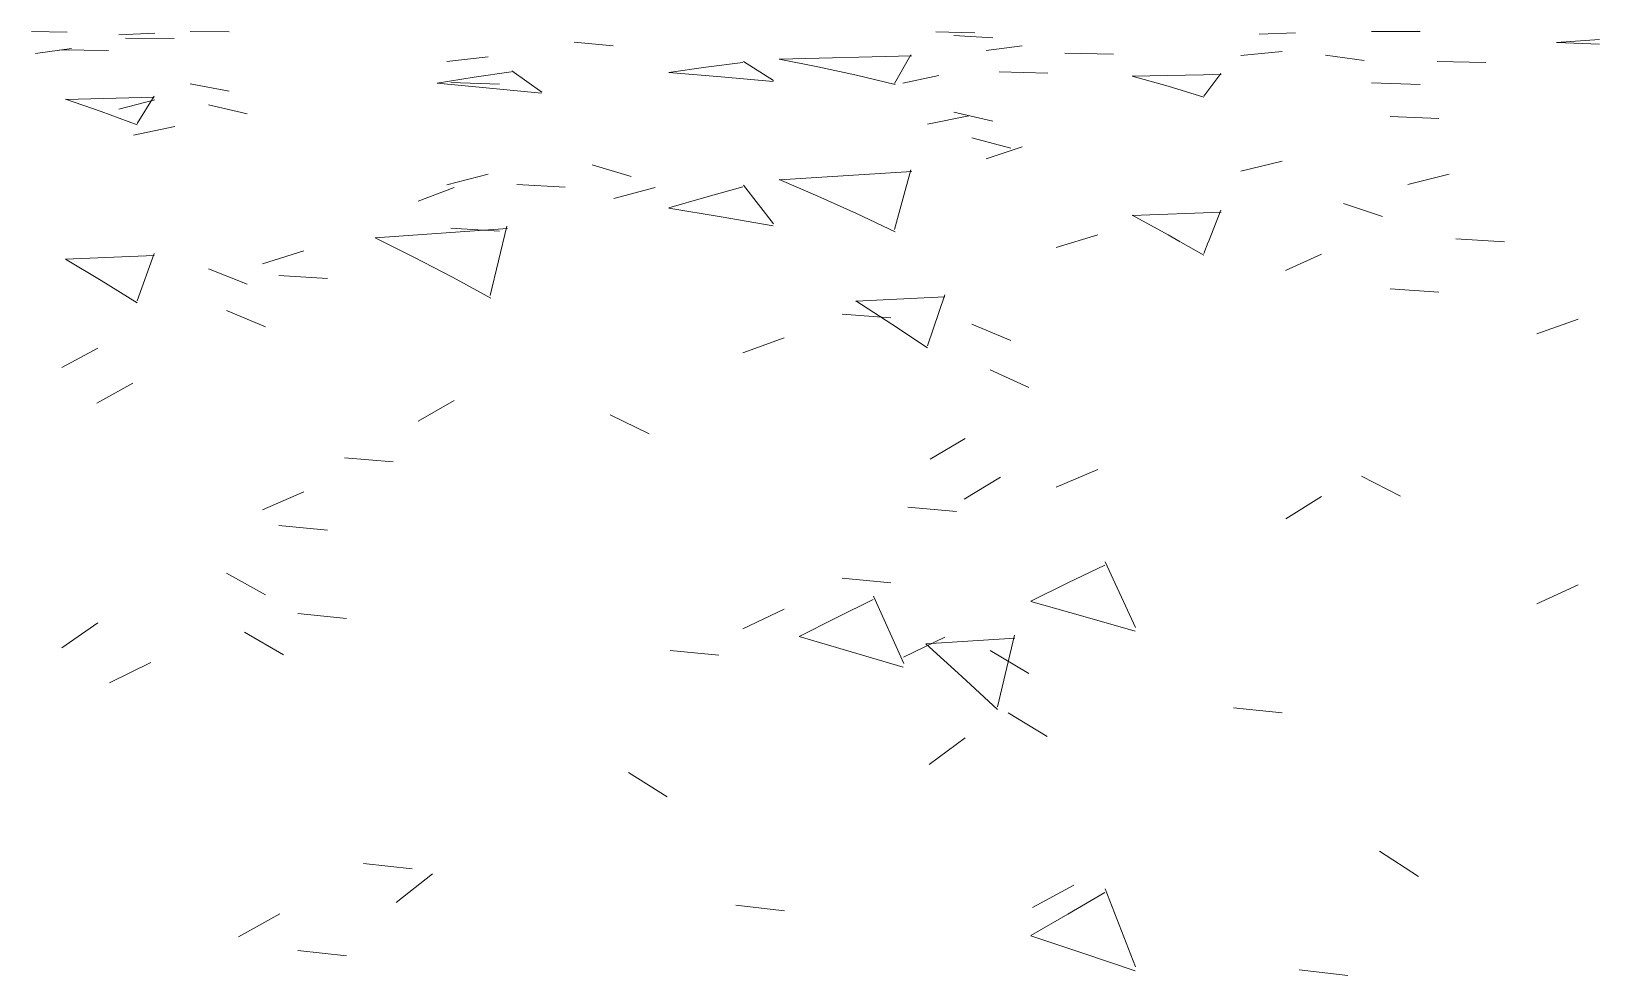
# Model space of a CAD drawing. Header units: inches. Extents: x -16566 to 235, y -92 to 81.
# Drawn here: x -16546.507 to -16543.132, y -50.44 to -48.419 of the extents above; entities that cross this region are included whole.
import ezdxf

# ---------------------------------------------------------------- set-up
doc = ezdxf.new("R2010")
doc.units = ezdxf.units.IN
doc.header["$MEASUREMENT"] = 0
doc.layers.add('A-WALL', color=113, linetype='Continuous', lineweight=18)
doc.layers.add('A-WALL-PATT', color=111, linetype='Continuous', lineweight=18)

# ---------------------------------------------------------------- blocks, each defined once
blk = doc.blocks.new('FP_2-DETAIL - FLOOR FRAMING - HOLLOWCORE SLAB FRONT')
at = {"layer": 'A-WALL-PATT', "color": 8, "lineweight": 9}
for p, q in [((16760.6434, -48.4186), (16760.7205, -48.42)), ((16760.8458, -48.433), (16760.9505, -48.4342)), ((16761.8112, -48.4418), (16761.895, -48.4495)), ((16763.2851, -48.4249), (16763.363, -48.4215)), ((16760.6522, -48.466), (16760.73, -48.4554)), ((16762.8667, -48.4654), (16762.9714, -48.4675)), ((16763.4275, -48.4699), (16763.5113, -48.481)), ((16763.6678, -48.4833), (16763.7725, -48.4859)), ((16761.5165, -48.53), (16761.5961, -48.5174)), ((16761.5961, -48.5174), (16761.6757, -48.5056)), ((16761.6769, -48.5037), (16761.7418, -48.5492)), ((16762.5184, -48.5297), (16762.5962, -48.5132)), ((16761.5168, -48.5301), (16761.6288, -48.5407)), ((16761.6288, -48.5407), (16761.7408, -48.5517)), ((16762.5713, -48.618), (16762.6604, -48.6003)), ((16760.8631, -48.6418), (16760.9521, -48.623)), ((16761.8501, -48.7055), (16761.9339, -48.7305)), ((16761.6876, -48.7477), (16761.7923, -48.7534)), ((16761.8966, -48.7782), (16761.9857, -48.7545)), ((16763.6048, -48.7482), (16763.6939, -48.7255)), ((16763.4664, -48.7887), (16763.5502, -48.8169)), ((16761.3833, -48.8627), (16761.6679, -48.8422)), ((16761.6662, -48.8373), (16761.6308, -48.9866)), ((16761.3831, -48.8623), (16761.4662, -48.9038)), ((16763.7086, -48.8645), (16763.8133, -48.871)), ((16761.4662, -48.9038), (16761.5493, -48.947)), ((16761.5493, -48.947), (16761.6323, -48.9919)), ((16762.4175, -48.9985), (16762.6088, -48.9896)), ((16762.6086, -48.9851), (16762.5716, -49.0949)), ((16762.4175, -48.9981), (16762.4946, -49.0478)), ((16762.4946, -49.0478), (16762.5718, -49.0994)), ((16760.7843, -49.218), (16760.8621, -49.1748)), ((16761.889, -49.2433), (16761.9728, -49.2837)), ((16761.3175, -49.3352), (16761.4222, -49.3442)), ((16762.6505, -49.4247), (16762.7283, -49.3769)), ((16763.5053, -49.3749), (16763.5891, -49.4179)), ((16762.5294, -49.4415), (16762.6341, -49.4509)), ((16762.4555, -49.6332), (16762.5204, -49.7779)), ((16762.3747, -49.6795), (16762.4543, -49.6399)), ((16762.2951, -49.7196), (16762.3747, -49.6795)), ((16762.2954, -49.72), (16762.4074, -49.7525)), ((16762.5197, -49.7641), (16762.6088, -49.7211)), ((16762.4074, -49.7525), (16762.5194, -49.7854)), ((16760.8115, -49.8195), (16760.9006, -49.7758)), ((16761.9279, -50.0121), (16762.0117, -50.0646)), ((16761.3582, -50.2076), (16761.4629, -50.2193)), ((16763.5443, -50.1816), (16763.628, -50.2359)), ((16761.4284, -50.2913), (16761.5062, -50.2303)), ((16762.1593, -50.2976), (16762.264, -50.3094)), ((16763.3712, -50.4364), (16763.4759, -50.4485))]:
    blk.add_line(p, q, dxfattribs=at)
blk = doc.blocks.new('FP_4-DETAIL - FLOOR FRAMING - HOLLOWCORE SLAB FRONT')
at = {"layer": 'A-WALL-PATT', "color": 9, "lineweight": 9}
for p, q in [((16760.9853, -48.4188), (16761.0691, -48.4199)), ((16763.5265, -48.4187), (16763.6312, -48.4188)), ((16760.8315, -48.4262), (16760.9093, -48.4223)), ((16762.6283, -48.4275), (16762.7121, -48.4324)), ((16762.6977, -48.4598), (16762.7755, -48.45)), ((16761.5374, -48.4832), (16761.6264, -48.4732)), ((16762.0946, -48.4956), (16762.1742, -48.4852)), ((16762.1755, -48.4835), (16762.2404, -48.524)), ((16762.2527, -48.4783), (16762.3358, -48.4946)), ((16762.2529, -48.4785), (16762.5375, -48.4709)), ((16762.5358, -48.4691), (16762.5005, -48.5305)), ((16763.2456, -48.4706), (16763.3347, -48.4617)), ((16762.015, -48.5068), (16762.0946, -48.4956)), ((16762.0153, -48.5069), (16762.1274, -48.5163)), ((16762.1274, -48.5163), (16762.2394, -48.5263)), ((16762.3358, -48.4946), (16762.4189, -48.5128)), ((16762.4189, -48.5128), (16762.502, -48.5329)), ((16763.0119, -48.5148), (16763.2032, -48.5111)), ((16763.0119, -48.5147), (16763.0891, -48.5363)), ((16763.203, -48.5093), (16763.166, -48.558)), ((16761.5463, -48.5289), (16761.651, -48.5322)), ((16763.0891, -48.5363), (16763.1662, -48.5601)), ((16760.7167, -48.5649), (16760.908, -48.5604)), ((16760.7167, -48.5647), (16760.7938, -48.5911)), ((16760.9078, -48.558), (16760.8708, -48.617)), ((16761.0242, -48.5767), (16761.108, -48.5956)), ((16760.7938, -48.5911), (16760.871, -48.6195)), ((16763.5672, -48.6016), (16763.6719, -48.6058)), ((16762.6672, -48.6474), (16762.751, -48.6699)), ((16761.4755, -48.784), (16761.5534, -48.7541)), ((16762.8487, -48.8833), (16762.9378, -48.8564)), ((16761.1405, -48.9184), (16761.2296, -48.8907)), ((16763.3417, -48.9331), (16763.4196, -48.8979)), ((16761.1761, -48.9433), (16761.2808, -48.9503)), ((16761.0631, -49.0191), (16761.1469, -49.0542)), ((16762.3881, -49.027), (16762.4928, -49.0345)), ((16763.8822, -49.0691), (16763.9713, -49.0377)), ((16762.174, -49.11), (16762.2631, -49.0778)), ((16760.7088, -49.1414), (16760.7866, -49.1001)), ((16762.7061, -49.1462), (16762.7899, -49.1844)), ((16762.5771, -49.3386), (16762.6528, -49.2939)), ((16762.8732, -49.6046), (16762.9528, -49.566)), ((16762.9541, -49.5594), (16763.019, -49.7007)), ((16762.7936, -49.6438), (16762.8732, -49.6046)), ((16762.794, -49.6442), (16762.906, -49.6759)), ((16761.2169, -49.6706), (16761.3216, -49.6808)), ((16762.906, -49.6759), (16763.018, -49.708)), ((16761.1021, -49.7104), (16761.1858, -49.759)), ((16762.5679, -49.7357), (16762.7592, -49.7231)), ((16762.5679, -49.7352), (16762.6451, -49.8054)), ((16762.759, -49.7166), (16762.722, -49.8707)), ((16762.018, -49.7496), (16762.1227, -49.7601)), ((16762.6451, -49.8054), (16762.7222, -49.8769)), ((16762.7451, -49.8837), (16762.8288, -49.9346)), ((16763.2299, -49.8728), (16763.3346, -49.8836)), ((16762.7972, -50.3027), (16762.8862, -50.2541)), ((16761.0889, -50.3652), (16761.178, -50.316))]:
    blk.add_line(p, q, dxfattribs=at)
blk = doc.blocks.new('FP_6-DETAIL - FLOOR FRAMING - HOLLOWCORE SLAB FRONT')
at = {"layer": 'A-WALL-PATT', "color": 9, "lineweight": 9}
for p, q in [((16762.5894, -48.4196), (16762.6732, -48.4216)), ((16763.9251, -48.4422), (16764.0177, -48.4358)), ((16763.9254, -48.4423), (16764.0177, -48.4464)), ((16760.7044, -48.4581), (16760.8091, -48.4601)), ((16762.7254, -48.5055), (16762.8301, -48.5085)), ((16760.9853, -48.5312), (16761.0691, -48.5472)), ((16763.5265, -48.5294), (16763.6312, -48.5327)), ((16760.8315, -48.5861), (16760.9093, -48.5658)), ((16762.6283, -48.5921), (16762.7121, -48.6118)), ((16762.6977, -48.6929), (16762.7755, -48.6669)), ((16762.2529, -48.7377), (16762.5375, -48.7202)), ((16762.5358, -48.716), (16762.5005, -48.8449)), ((16763.2456, -48.7195), (16763.3347, -48.6978)), ((16761.5374, -48.7483), (16761.6264, -48.7256)), ((16762.0946, -48.7751), (16762.1742, -48.7528)), ((16762.1755, -48.749), (16762.2404, -48.8324)), ((16762.2527, -48.7374), (16762.3358, -48.773)), ((16762.015, -48.7982), (16762.0946, -48.7751)), ((16762.3358, -48.773), (16762.4189, -48.8104)), ((16762.0153, -48.7984), (16762.1274, -48.8174)), ((16762.1274, -48.8174), (16762.2394, -48.8368)), ((16762.4189, -48.8104), (16762.502, -48.8496)), ((16763.0119, -48.8145), (16763.2032, -48.8071)), ((16763.0119, -48.8141), (16763.0891, -48.856)), ((16763.203, -48.8033), (16763.176, -48.8709)), ((16761.5463, -48.8418), (16761.651, -48.8482)), ((16763.0891, -48.856), (16763.1153, -48.8709)), ((16763.1165, -48.8716), (16763.1662, -48.8998)), ((16763.1756, -48.872), (16763.166, -48.8959)), ((16760.7167, -48.9084), (16760.908, -48.9002)), ((16760.7167, -48.9081), (16760.7938, -48.9542)), ((16760.9078, -48.896), (16760.8708, -48.9979)), ((16760.7938, -48.9542), (16760.871, -49.0021)), ((16761.0242, -48.9293), (16761.108, -48.9619)), ((16763.5672, -48.972), (16763.6719, -48.9792)), ((16762.6672, -49.0478), (16762.751, -49.0836)), ((16761.4755, -49.2566), (16761.5534, -49.2124)), ((16762.8487, -49.3983), (16762.9378, -49.3606)), ((16761.1405, -49.4471), (16761.2296, -49.4086)), ((16763.3425, -49.4668), (16763.4196, -49.4186)), ((16761.1761, -49.4812), (16761.2808, -49.4908)), ((16761.0631, -49.5835), (16761.1469, -49.6301)), ((16762.3881, -49.5941), (16762.4928, -49.6041)), ((16763.8822, -49.6498), (16763.9713, -49.6083)), ((16762.174, -49.7033), (16762.2631, -49.6611)), ((16760.7088, -49.744), (16760.7866, -49.6904)), ((16762.7061, -49.7501), (16762.7899, -49.7992)), ((16762.575, -49.995), (16762.6528, -49.9377)), ((16762.8732, -50.3164), (16762.9528, -50.2703)), ((16762.9541, -50.2624), (16763.019, -50.4301)), ((16762.7936, -50.3629), (16762.8732, -50.3164)), ((16762.794, -50.3633), (16762.906, -50.4009)), ((16761.2169, -50.3946), (16761.3216, -50.4066)), ((16762.906, -50.4009), (16763.018, -50.4386))]:
    blk.add_line(p, q, dxfattribs=at)
blk = doc.blocks.new('Dowel6 - Dowel-1940222-DETAIL - FLOOR FRAMING - HOLLOWCORE SLAB FRONT')
at = {"layer": 'A-WALL', "lineweight": 9}
for name in ['FP_2-DETAIL - FLOOR FRAMING - HOLLOWCORE SLAB FRONT', 'FP_4-DETAIL - FLOOR FRAMING - HOLLOWCORE SLAB FRONT', 'FP_6-DETAIL - FLOOR FRAMING - HOLLOWCORE SLAB FRONT']:
    blk.add_blockref(name, (-16653.575, 0), dxfattribs=at)

msp = doc.modelspace()

# ---------------------------------------------------------------- block references
at = {"layer": 'A-WALL', "lineweight": 9}
msp.add_blockref('Dowel6 - Dowel-1940222-DETAIL - FLOOR FRAMING - HOLLOWCORE SLAB FRONT', (-16653.57497, 0), dxfattribs=at)

doc.saveas('drawing.dxf')
